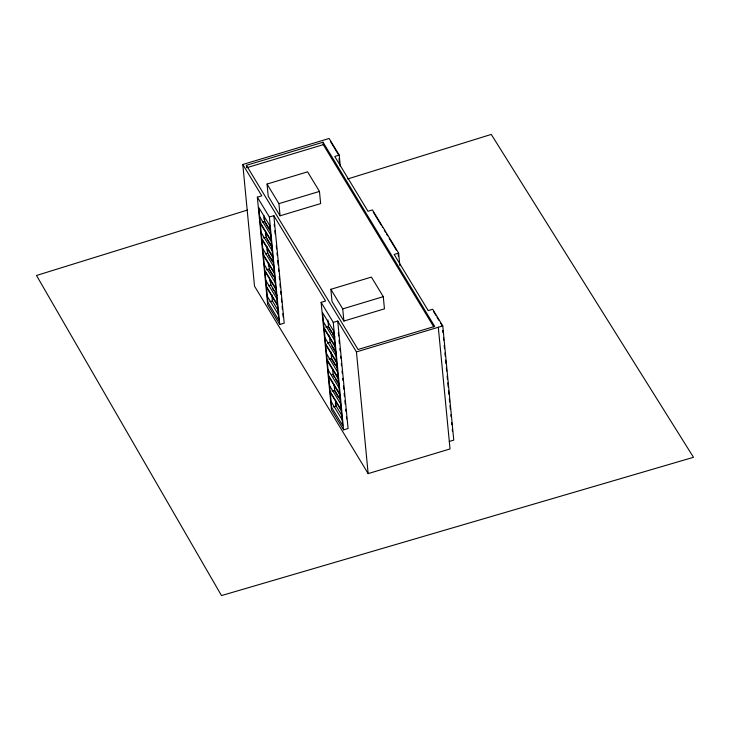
<?xml version="1.0" encoding="UTF-8"?>
<svg xmlns="http://www.w3.org/2000/svg" width="730" height="730" viewBox="0 0 730 730"><rect width="100%" height="100%" fill="white"/><g stroke="black" fill="none" stroke-linecap="round" stroke-linejoin="round"><path stroke-width="1.09" d="M247.561 210.012L36.5 275.475L221.491 595.58L693.5 457.299L491.263 134.42L347.653 178.969M438.301 327.25L450.027 448.95L368.157 473.606L254.514 286.178L242.798 164.478L329.13 138.472L339.222 155.125L340.308 166.431M246.393 165.318L323.043 142.231L434.715 326.41L358.056 349.497L246.393 165.318L246.548 166.942M246.621 167.754L323.28 144.668L433.766 326.894M339.222 155.125L334.76 156.466L367.984 211.28L372.455 209.93L398.635 253.109L399.83 265.547M267.034 184.051L307.595 171.842L319.466 191.424L320.643 203.588L280.083 215.806L268.211 196.224L267.034 184.051L278.906 203.633L280.083 215.806M257.343 197.173L269.388 217.038L273.85 215.688L284.198 323.153L279.736 324.494L267.691 304.638L257.343 197.173L261.805 195.832L242.798 164.478M278.906 203.633L319.466 191.424M262.034 222.039L264.707 221.236L270.483 230.762M263.566 237.989L266.249 237.177L272.016 246.704M265.099 253.93L267.782 253.118L273.558 262.645M266.632 269.872L269.315 269.06L275.666 279.535M268.175 285.813L270.848 285.01L277.199 295.477M398.635 253.109L394.163 254.451L428.209 310.606L432.671 309.255L442.772 325.909L453.768 440.126L449.306 441.467M269.708 301.755L272.39 300.952L278.741 311.427M330.854 289.308L371.415 277.09L383.286 296.672L384.454 308.845L343.894 321.054L332.022 301.481L330.854 289.308L342.726 308.89L343.894 321.054M321.127 302.366L333.254 322.377L337.725 321.036L348.073 428.501L343.602 429.842L331.475 409.831L321.127 302.366L325.589 301.025L273.85 215.688M342.726 308.89L383.286 296.672M325.817 327.25L328.5 326.438L334.851 336.913M327.35 343.191L330.033 342.388L336.384 352.855M328.892 359.133L331.566 358.33L337.342 367.847M337.725 321.036L356.441 351.906L442.772 325.909M331.32 374.809L333.099 374.271L338.875 383.788M331.958 391.015L334.641 390.212L340.408 399.73M333.491 406.957L336.174 406.154L341.95 415.68M330.462 141.474L338.729 155.107M373.331 212.156L381.124 225.013M382.237 226.847L382.648 227.532M384.309 230.269L385.413 232.094M386.526 233.919L387.63 235.744M389.2 238.336L396.445 250.271M433.474 311.372L435.837 315.269M437.014 317.221L438.785 320.141M440.564 323.062L442.334 325.981M264.798 222.148L269.416 229.768M328.582 327.35L331.475 332.113M332.624 334.021L333.783 335.928M259.679 216.691L270.648 234.786M323.463 321.893L334.431 339.988M266.915 239.048L270.949 245.709M331.849 346.157L335.316 351.869M261.212 232.633L272.18 250.728M324.996 337.835L335.973 355.93M268.448 254.989L272.491 261.65M331.657 359.242L335.116 364.954M262.745 248.574L273.713 266.669M326.538 353.785L337.506 371.871M269.406 269.972L273.449 276.643M333.19 375.184L334.349 377.091M335.499 378.989L338.382 383.752M264.287 264.515L275.256 282.61M328.071 369.727L339.039 387.812M272.673 288.779L273.823 290.677M274.982 292.584L276.132 294.491M334.723 391.125L338.766 397.786M265.82 280.457L276.789 298.552M329.604 385.668L340.572 403.763M267.353 296.407L278.322 314.493M331.137 401.609L342.105 419.704M442.763 330.498L442.982 332.761M443.502 338.099L443.694 340.162M444.196 345.317L444.515 348.703M444.935 353.019L445.227 356.103M445.619 360.127L445.948 363.513M446.368 367.929L446.669 371.013M447.152 376.069L447.481 379.463M447.809 382.849L448.202 386.955M448.576 390.879L448.904 394.273M449.342 398.79L449.634 401.874M450.009 405.697L450.337 409.083M450.875 414.731L451.076 416.793M451.624 422.488L451.843 424.75M452.281 429.267L452.49 431.53M398.215 254.131L398.425 256.33M339.058 158.492L339.377 161.887M356.441 351.906L368.157 473.606M323.043 142.231L323.28 144.668M338.328 332.725L338.638 335.946M339.058 340.235L339.368 343.456M339.861 348.666L340.07 350.811M340.591 356.185L340.791 358.33M341.293 363.54L341.503 365.684M342.023 371.05L342.224 373.194M342.726 378.405L342.936 380.549M343.456 385.924L343.766 389.145M344.159 393.278L344.469 396.49M344.879 400.788L345.19 404.009M345.691 409.22L345.901 411.364M346.421 416.73L346.622 418.883M333.254 322.377L343.602 429.842M327.88 319.995L328.5 326.438M329.412 335.946L330.033 342.388M330.945 351.887L331.566 358.33M332.588 368.905L333.099 374.271M334.121 384.847L334.641 390.212M335.654 400.788L336.174 406.154M335.389 402.832L335.608 405.095M274.234 224.302L274.443 226.446M274.854 230.744L275.164 233.965M276.287 245.609L276.597 248.83M277.008 253.127L277.218 255.272M277.719 260.482L278.13 264.771M278.541 269.069L278.75 271.213M279.252 276.424L279.563 279.645M279.973 283.934L280.284 287.155M280.685 291.288L280.995 294.509M281.406 298.807L281.716 302.028M282.118 306.162L282.428 309.383M282.838 313.672L283.149 316.893M269.388 217.038L279.736 324.494M264.196 215.87L264.707 221.236M265.729 231.811L266.249 237.177M267.162 246.676L267.782 253.118M268.795 263.694L269.315 269.06M270.337 279.636L270.848 285.01M271.77 294.509L272.39 300.952M263.877 217.321L264.096 219.584M265.401 233.162L265.62 235.425M266.924 248.994L267.143 251.257M268.348 263.703L268.567 265.966M269.872 279.535L270.091 281.798M269.772 225.643L258.794 207.548L260.245 222.577L271.213 240.672L269.772 225.643M333.555 330.845L322.587 312.759L324.029 327.788L334.997 345.874L333.555 330.845M271.304 241.584L260.336 223.489L261.778 238.527L272.746 256.613L271.304 241.584M335.088 346.786L324.12 328.701L325.571 343.73L336.539 361.825L335.088 346.786M272.837 257.526L261.869 239.44L263.311 254.469L274.288 272.555L272.837 257.526M336.621 362.737L325.653 344.642L327.104 359.671L338.072 377.766L336.621 362.737M274.37 273.467L263.402 255.381L264.853 270.41L275.821 288.505L274.37 273.467M338.163 378.678L327.186 360.584L328.637 375.612L339.605 393.707L338.163 378.678M275.904 289.418L264.935 271.323L266.386 286.352L277.354 304.446L275.904 289.418M339.696 394.62L328.728 376.525L330.17 391.554L341.138 409.649L339.696 394.62M277.446 305.359L266.477 287.264L267.919 302.293L278.887 320.388L277.446 305.359M341.229 410.561L330.261 392.466L331.703 407.495L342.68 425.59L341.229 410.561"/></g></svg>
